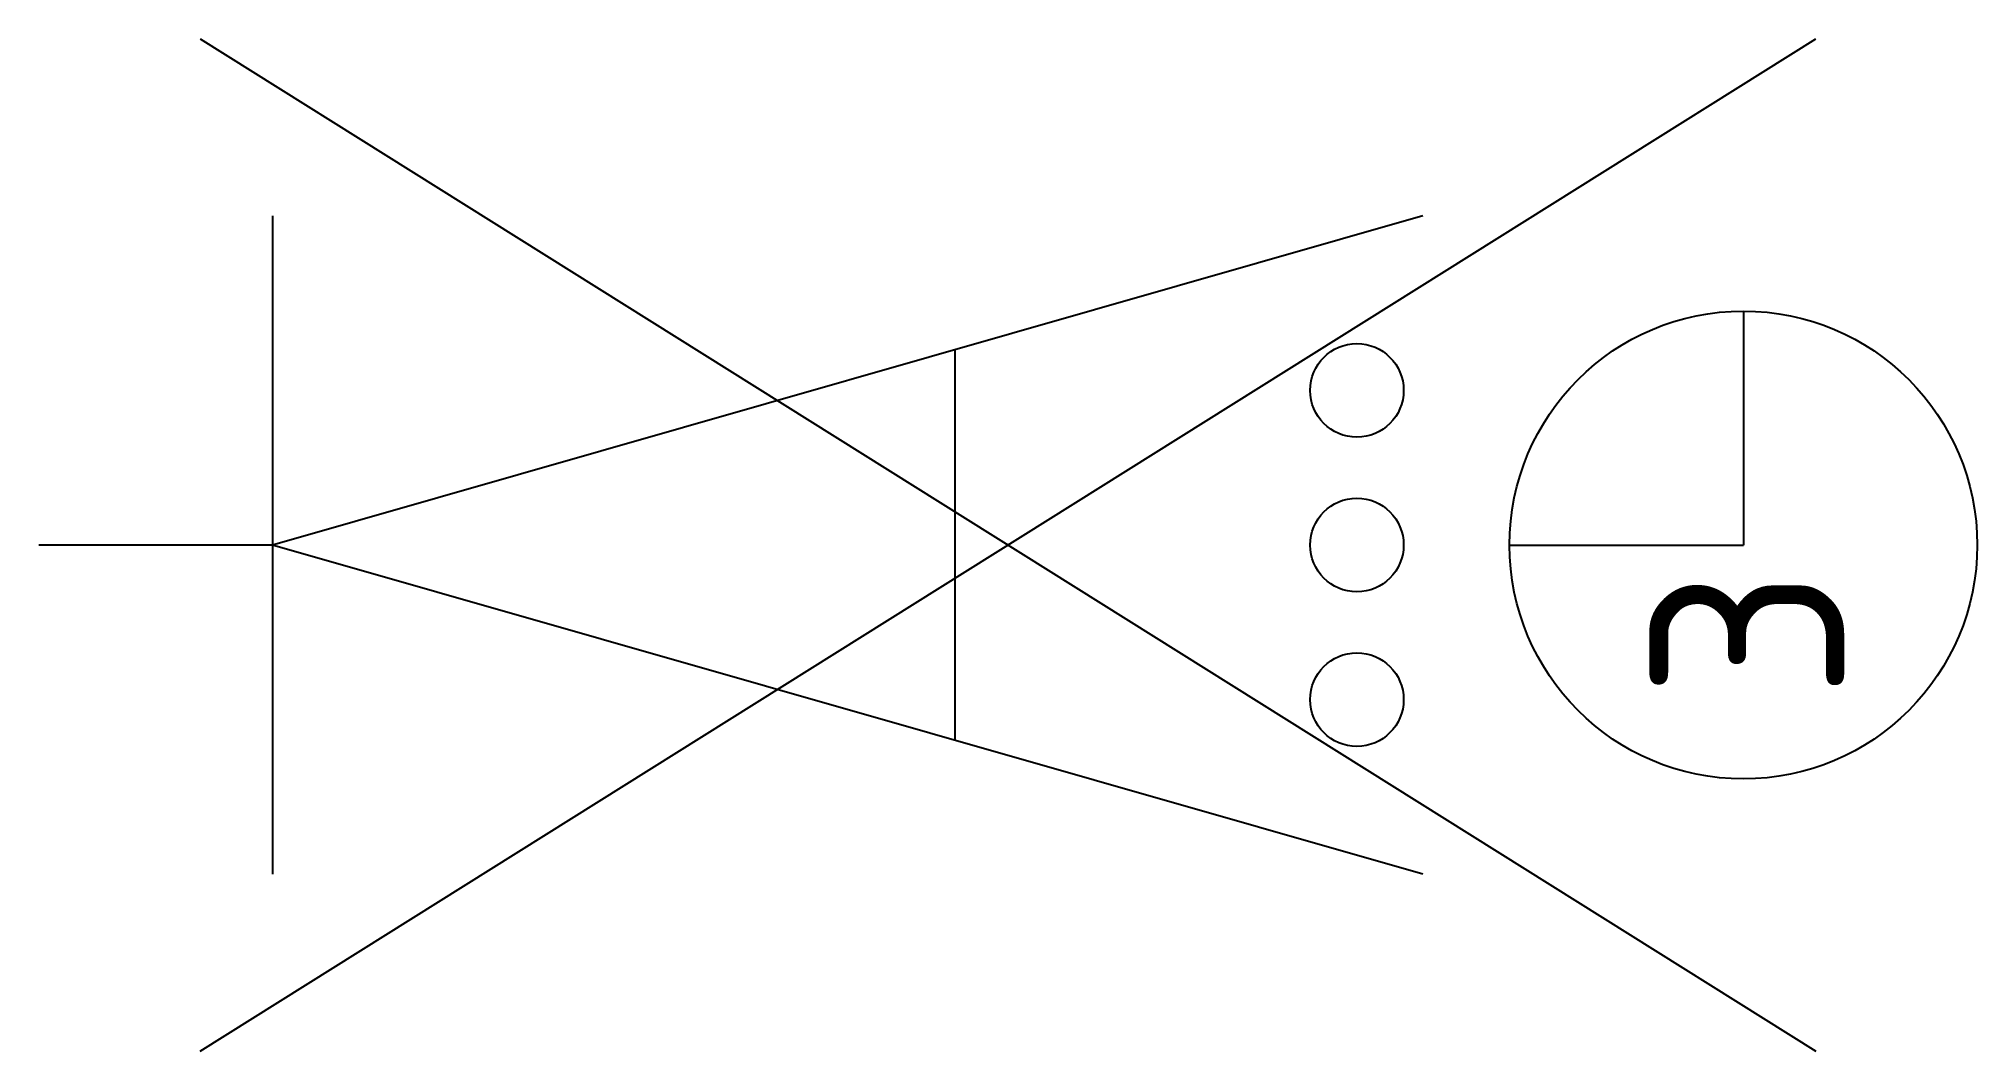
# Model space of a CAD drawing. Header units: metres. Extents: x 0 to 12.4, y -3.2 to 3.2.
import ezdxf

# ---------------------------------------------------------------- set-up
doc = ezdxf.new("R2010")
doc.units = ezdxf.units.M
doc.styles.add('NLCS-ISO', font='NLCS-ISO.ttf')

msp = doc.modelspace()

# ---------------------------------------------------------------- linework, layer by layer
for p, q in [((1.036, 3.245), (11.398, -3.245)), ((1.036, -3.245), (11.398, 3.245)), ((8.878, 2.11), (1.499, 0)), ((1.499, 2.11), (1.499, -2.11)), ((10.934, 1.5), (10.934, 0)), ((5.878, -1.252), (5.878, 1.252)), ((1.499, 0), (0, 0)), ((8.878, -2.11), (1.499, 0)), ((9.434, 0), (10.934, 0))]:
    msp.add_line(p, q)
for centre, radius in [((10.934, 0), 1.5), ((8.455, 0.991), 0.3), ((8.455, 0), 0.3), ((8.455, -0.991), 0.3)]:
    msp.add_circle(centre, radius)

# ---------------------------------------------------------------- texts
at = {"style": 'NLCS-ISO'}
msp.add_text('3', height=1.25, rotation=90, dxfattribs=at).set_placement((11.585, -0.984))

doc.saveas('drawing.dxf')
